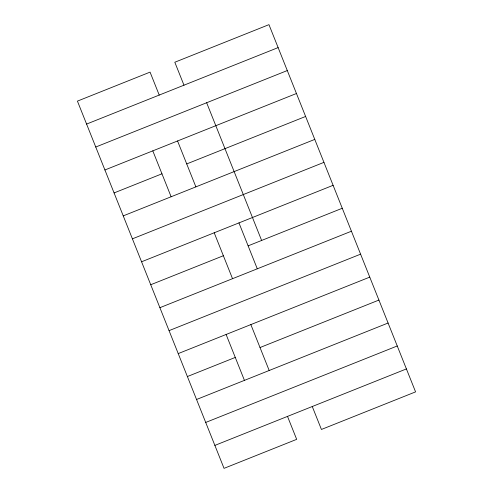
<?xml version="1.0" encoding="UTF-8"?>
<svg xmlns="http://www.w3.org/2000/svg" width="493" height="493" viewBox="0 0 493 493"><rect width="100%" height="100%" fill="white"/><g stroke="black" fill="none" stroke-linecap="round" stroke-linejoin="round"><path stroke-width="0.74" d="M86.589 124.076L278.126 47.599M95.753 147.025L287.29 70.554M104.917 169.974L296.453 93.504M114.074 192.929L161.963 173.807M186.718 163.929L305.617 116.459M123.238 215.879L314.78 139.408M132.401 238.834L323.944 162.363M141.565 261.783L333.108 185.313M150.729 284.738L223.366 255.738M248.121 245.853L342.271 208.262M159.892 307.687L351.435 231.217M169.056 330.637L360.599 254.166M178.219 353.592L369.762 277.121M187.383 376.541L235.272 357.425M260.021 347.54L378.926 300.071M196.547 399.496L388.083 323.026M205.71 422.446L397.247 345.975M214.874 445.401L406.411 368.924M206.647 102.747L261.629 240.461M183.975 85.19L174.812 62.241L268.962 24.65L415.574 391.88L321.43 429.465L312.266 406.515M238.957 222.904L257.284 268.802M159.227 95.075L150.063 72.12L77.426 101.12L224.038 468.35L296.675 439.349L287.511 416.4M177.554 140.973L195.881 186.878M214.202 232.782L232.53 278.687M250.857 324.591L269.184 370.496M152.799 150.858L171.126 196.762M226.108 334.47L244.436 380.374"/></g></svg>
